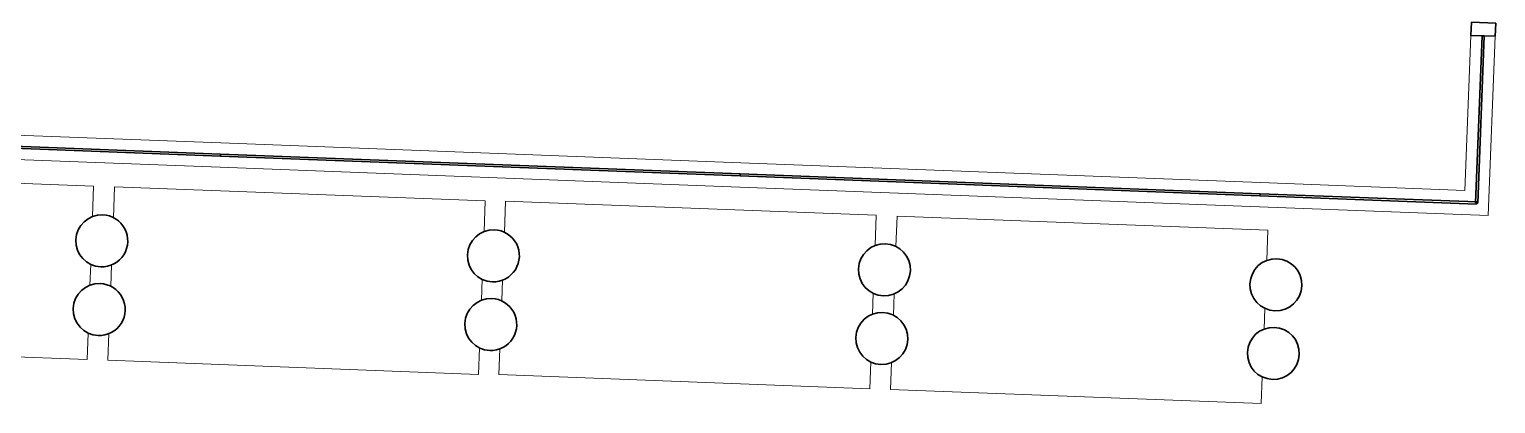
# Model space of a CAD drawing. Header units: millimetres. Extents: x 53255 to 75711, y -557 to 19362.
# Drawn here: x 57857 to 62086, y 13144 to 14222 of the extents above; entities that cross this region are included whole.
import ezdxf

# ---------------------------------------------------------------- set-up
doc = ezdxf.new("R2010")
doc.units = ezdxf.units.MM
doc.header["$MEASUREMENT"] = 0
for name, color, linetype, lineweight in [('A-GLAZ-CURT', 52, 'Continuous', 13), ('A-GLAZ-CWMG', 51, 'Continuous', 13), ('Q-CASE', 33, 'Continuous', 13)]:
    doc.layers.add(name, color=color, linetype=linetype, lineweight=lineweight)

# ---------------------------------------------------------------- blocks, each defined once
blk = doc.blocks.new('System Panel - Glazed 6mm_Centre-9908075-GA PLAN - LEVEL 11')
at = {"layer": 'A-GLAZ-CURT', "lineweight": 30}
for p, q in [((241, 3), (-241, 3)), ((-241, 3), (-241, -3)), ((241, -3), (241, 3)), ((-241, -3), (241, -3))]:
    blk.add_line(p, q, dxfattribs=at)
blk = doc.blocks.new('Rectangular Mullion - JEB_15 x 70mm-10456279-GA PLAN - LEVEL 11')
at = {"layer": 'A-GLAZ-CWMG'}
for p, q in [((-19599.6, 14114.9), (-19599.6, 13667.9)), ((-19529.6, 14114.9), (-19529.6, 13597.9))]:
    blk.add_line(p, q, dxfattribs=at)
blk = doc.blocks.new('BVN_Electrical Fixtures_Existing Power _ Data Pole_Single - BVN_Electrical Fixtures_Existing Power _ Data Pole_Single-5867652-GA PLAN - LEVEL 11')
at = {"layer": 'Q-CASE', "color": 0, "lineweight": 30}
for start, end in [(360, 180), (180, 360)]:
    blk.add_arc((0, 0), 75, start, end, dxfattribs=at)
blk = doc.blocks.new('RECEPTION HACK2 - RECEPTION HACK-9900891-GA PLAN - LEVEL 11')
at = {"layer": 'Q-CASE', "color": 0}
for p, q in [((-23788.5, 23512.9), (-23876.6, 23512.9)), ((-23876.6, 23512.9), (-23876.6, 22442.9)), ((-23590.5, 23512.9), (-23650.8, 23512.9)), ((-23376.6, 23512.9), (-23452.8, 23512.9)), ((-23376.6, 22442.9), (-23376.6, 23512.9)), ((-23876.6, 22442.9), (-23787.5, 22442.9)), ((-23651.8, 22442.9), (-23589.5, 22442.9)), ((-23453.9, 22442.9), (-23376.6, 22442.9)), ((-23788.5, 22382.7), (-23876.6, 22382.7)), ((-23876.6, 22382.7), (-23876.6, 21312.7)), ((-23590.5, 22382.7), (-23650.8, 22382.7)), ((-23376.6, 22382.7), (-23452.8, 22382.7)), ((-23376.6, 21312.7), (-23376.6, 22382.7))]:
    blk.add_line(p, q, dxfattribs=at)
blk = doc.blocks.new('RECEPTION HACK3 - RECEPTION HACK-9900925-GA PLAN - LEVEL 11')
at = {"layer": 'Q-CASE', "color": 0}
for p, q in [((-21293.6, 13566.7), (-22363.6, 13566.7)), ((-22363.6, 13566.7), (-22363.6, 13476.9)), ((-21293.6, 13479.5), (-21293.6, 13566.7)), ((-20163.4, 13566.7), (-21233.4, 13566.7)), ((-21233.4, 13566.7), (-21233.4, 13478.5)), ((-20163.4, 13479.5), (-20163.4, 13566.7)), ((-22363.6, 13339.2), (-22363.6, 13278.9)), ((-21293.6, 13281.6), (-21293.6, 13341.8)), ((-21233.4, 13342.8), (-21233.4, 13280.6)), ((-20163.4, 13281.6), (-20163.4, 13341.8)), ((-22363.6, 13141.2), (-22363.6, 13066.7)), ((-21293.6, 13066.7), (-21293.6, 13143.9)), ((-21233.4, 13144.9), (-21233.4, 13066.7)), ((-20163.4, 13066.7), (-20163.4, 13143.9)), ((-22363.6, 13066.7), (-21293.6, 13066.7)), ((-21233.4, 13066.7), (-20163.4, 13066.7))]:
    blk.add_line(p, q, dxfattribs=at)
blk = doc.blocks.new('System Panel - Glazed 6mm_Centre-9906496-GA PLAN - LEVEL 11')
at = {"layer": 'A-GLAZ-CURT', "lineweight": 30}
for p, q in [((750, 3), (-750, 3)), ((-750, 3), (-750, -3)), ((750, -3), (750, 3)), ((-750, -3), (750, -3))]:
    blk.add_line(p, q, dxfattribs=at)
blk = doc.blocks.new('System Panel - Glazed 6mm_Centre-10456283-GA PLAN - LEVEL 11')
at = {"layer": 'A-GLAZ-CURT', "lineweight": 30}
for p, q in [((312.7, 3), (-312.7, 3)), ((-312.7, 3), (-312.7, -3)), ((312.7, -3), (312.7, 3)), ((-312.7, -3), (312.7, -3))]:
    blk.add_line(p, q, dxfattribs=at)
blk = doc.blocks.new('Rectangular Mullion - JEB_15 x 70mm-9906491-GA PLAN - LEVEL 11')
at = {"layer": 'A-GLAZ-CWMG'}
for p, q in [((-21690.1, 13667.9), (-23190.1, 13667.9)), ((-21690.1, 13597.9), (-23190.1, 13597.9))]:
    blk.add_line(p, q, dxfattribs=at)
blk = doc.blocks.new('Rectangular Mullion - JEB_15 x 70mm-10456280-GA PLAN - LEVEL 11')
at = {"layer": 'A-GLAZ-CWMG'}
for p, q in [((-19599.6, 13667.9), (-20190.1, 13667.9)), ((-19529.6, 13597.9), (-20190.1, 13597.9))]:
    blk.add_line(p, q, dxfattribs=at)
blk = doc.blocks.new('Rectangular Mullion - JEB_15 x 70mm-10054487-GA PLAN - LEVEL 11')
at = {"layer": 'A-GLAZ-CWMG'}
for p, q in [((-23190.1, 13667.9), (-24690.1, 13667.9)), ((-23190.1, 13597.9), (-24690.1, 13597.9))]:
    blk.add_line(p, q, dxfattribs=at)
blk = doc.blocks.new('Rectangular Mullion - JEB_38 x 70mm-9907649-GA PLAN - LEVEL 11')
at = {"layer": 'A-GLAZ-CWMG', "lineweight": 30}
for p, q in [((-38, 35), (0, 35)), ((-38, -35), (-38, 35)), ((0, 35), (0, -35)), ((0, -35), (-38, -35))]:
    blk.add_line(p, q, dxfattribs=at)

msp = doc.modelspace()

# ---------------------------------------------------------------- block references
at = {"layer": 'A-GLAZ-CURT'}
for name, p, rotation in [('System Panel - Glazed 6mm_Centre-9908075-GA PLAN - LEVEL 11', (62040.3, 13962.7), 87.81652505426104), ('System Panel - Glazed 6mm_Centre-9906496-GA PLAN - LEVEL 11', (57658.8, 13888.6), 357.816525054261), ('System Panel - Glazed 6mm_Centre-9906496-GA PLAN - LEVEL 11', (59157.7, 13831.4), 357.816525054261), ('System Panel - Glazed 6mm_Centre-9906496-GA PLAN - LEVEL 11', (60656.6, 13774.3), 357.816525054261), ('System Panel - Glazed 6mm_Centre-10456283-GA PLAN - LEVEL 11', (61718.6, 13733.8), 357.816525054261)]:
    msp.add_blockref(name, p, dxfattribs=dict(at, rotation=rotation))
at = {"layer": 'A-GLAZ-CWMG', "extrusion": (0, 0, -1), "rotation": 92.18347494573898}
msp.add_blockref('Rectangular Mullion - JEB_38 x 70mm-9907649-GA PLAN - LEVEL 11', (-62050.9, 14241.5), dxfattribs=at)
at = {"layer": 'A-GLAZ-CWMG', "rotation": 357.816525054261}
for name, p in [('Rectangular Mullion - JEB_15 x 70mm-10456279-GA PLAN - LEVEL 11', (81062, -646.5)), ('Rectangular Mullion - JEB_15 x 70mm-10054487-GA PLAN - LEVEL 11', (81062, -646.5)), ('Rectangular Mullion - JEB_15 x 70mm-9906491-GA PLAN - LEVEL 11', (81062, -646.5)), ('Rectangular Mullion - JEB_15 x 70mm-9906491-GA PLAN - LEVEL 11', (82560.9, -703.7)), ('Rectangular Mullion - JEB_15 x 70mm-10456280-GA PLAN - LEVEL 11', (81062, -646.5))]:
    msp.add_blockref(name, p, dxfattribs=at)
at = {"layer": 'Q-CASE', "color": 40}
for name, p, rotation in [('RECEPTION HACK2 - RECEPTION HACK-9900891-GA PLAN - LEVEL 11', (34766.1, -9235.7), 267.8165250542613), ('RECEPTION HACK3 - RECEPTION HACK-9900925-GA PLAN - LEVEL 11', (81060.7, -681.5), 357.816525054261), ('BVN_Electrical Fixtures_Existing Power _ Data Pole_Single - BVN_Electrical Fixtures_Existing Power _ Data Pole_Single-5867652-GA PLAN - LEVEL 11', (58065.6, 13612.9), 267.8165250542613), ('BVN_Electrical Fixtures_Existing Power _ Data Pole_Single - BVN_Electrical Fixtures_Existing Power _ Data Pole_Single-5867652-GA PLAN - LEVEL 11', (59195, 13569.8), 267.8165250542613), ('BVN_Electrical Fixtures_Existing Power _ Data Pole_Single - BVN_Electrical Fixtures_Existing Power _ Data Pole_Single-5867652-GA PLAN - LEVEL 11', (60322.8, 13529.6), 267.816525054261), ('BVN_Electrical Fixtures_Existing Power _ Data Pole_Single - BVN_Electrical Fixtures_Existing Power _ Data Pole_Single-5867652-GA PLAN - LEVEL 11', (61452.2, 13486.5), 267.816525054261), ('BVN_Electrical Fixtures_Existing Power _ Data Pole_Single - BVN_Electrical Fixtures_Existing Power _ Data Pole_Single-5867652-GA PLAN - LEVEL 11', (58058.1, 13415), 267.8165250542613), ('BVN_Electrical Fixtures_Existing Power _ Data Pole_Single - BVN_Electrical Fixtures_Existing Power _ Data Pole_Single-5867652-GA PLAN - LEVEL 11', (59187.5, 13372), 267.8165250542613), ('BVN_Electrical Fixtures_Existing Power _ Data Pole_Single - BVN_Electrical Fixtures_Existing Power _ Data Pole_Single-5867652-GA PLAN - LEVEL 11', (60315.3, 13331.8), 267.816525054261), ('BVN_Electrical Fixtures_Existing Power _ Data Pole_Single - BVN_Electrical Fixtures_Existing Power _ Data Pole_Single-5867652-GA PLAN - LEVEL 11', (61444.6, 13288.7), 267.816525054261)]:
    msp.add_blockref(name, p, dxfattribs=dict(at, rotation=rotation))

doc.saveas('drawing.dxf')
